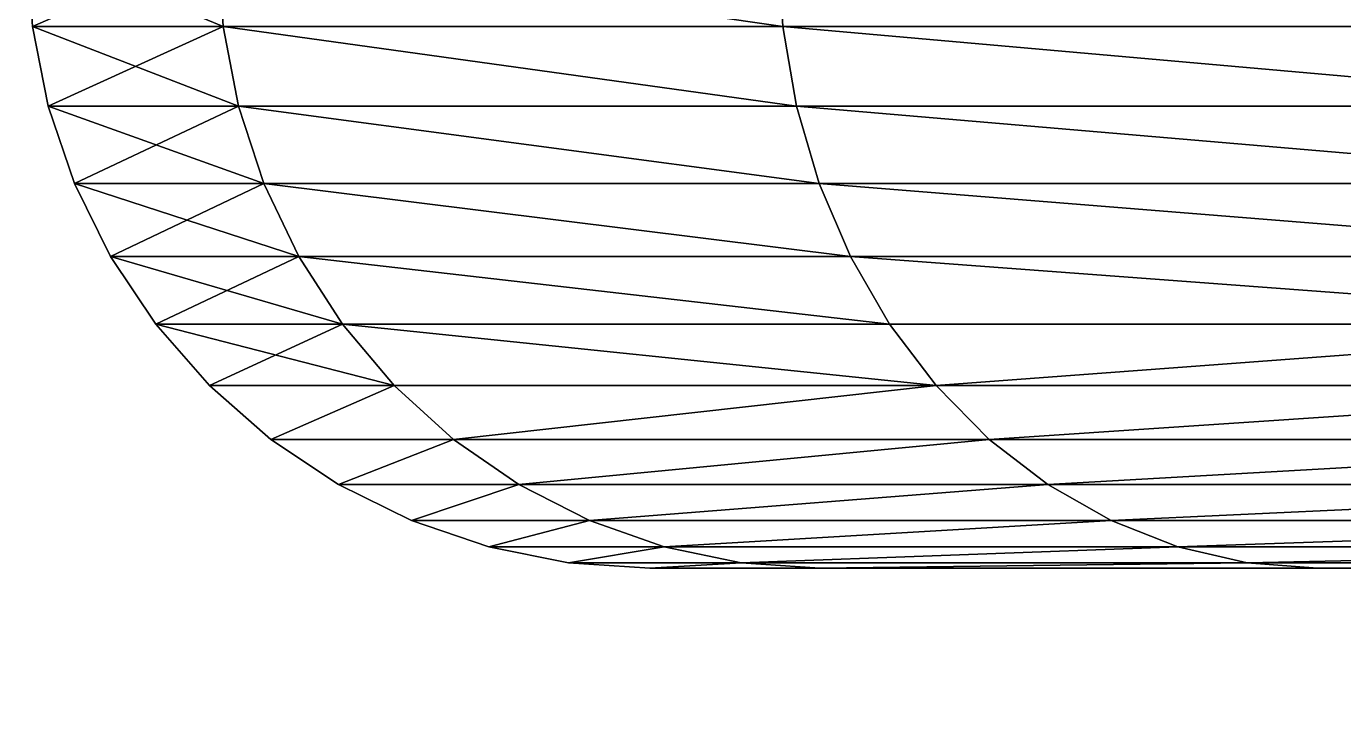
# Model space of a CAD drawing. Header units: millimetres. Extents: x 792 to 981, y 271 to 417.
# Drawn here: x 887.878 to 889.993, y 317.176 to 318.304 of the extents above; entities that cross this region are included whole.
import ezdxf

# ---------------------------------------------------------------- set-up
doc = ezdxf.new("R2010")
doc.units = ezdxf.units.MM

# ---------------------------------------------------------------- blocks, each defined once
blk = doc.blocks.new('Component')
mesh = blk.add_polyface()
corners = [(0, 20, 26.5), (41, 20, 6), (0, 20, 6), (41, 20, 26.5)]
mesh.append_faces([[corners[k] for k in face] for face in [(0, 1, 2), (1, 0, 3)]], dxfattribs={"vtx0": -1})
mesh = blk.add_polyface()
corners = [(41, 0, 26.5), (0, 0, 6), (41, 0, 6), (0, 0, 26.5)]
mesh.append_faces([[corners[k] for k in face] for face in [(0, 1, 2), (1, 0, 3)]], dxfattribs={"vtx0": -1})

msp = doc.modelspace()

# ---------------------------------------------------------------- linework, layer by layer
at = {"extrusion": (-3.06162e-16, -1, -1.83697e-16)}
for p, q in [((887.8795, 318.434, 56.5), (887.888, 318.3035, 56.5)), ((888.1944, 318.3035, 54.1728), (888.1861, 318.434, 54.1706)), ((888.1944, 318.3035, 58.8272), (888.1861, 318.434, 58.8294)), ((889.0926, 318.3035, 60.9957), (889.0852, 318.434, 61)), ((889.0926, 318.3035, 52.0043), (889.0852, 318.434, 52)), ((887.888, 318.3035, 56.5), (887.9135, 318.1752, 56.5)), ((887.888, 318.3035, 56.5), (888.1944, 318.3035, 54.1728)), ((888.1944, 318.3035, 58.8272), (887.888, 318.3035, 56.5)), ((888.219, 318.1752, 54.1794), (888.1944, 318.3035, 54.1728)), ((889.0926, 318.3035, 60.9957), (888.1944, 318.3035, 58.8272)), ((888.219, 318.1752, 58.8206), (888.1944, 318.3035, 58.8272)), ((888.1944, 318.3035, 54.1728), (889.0926, 318.3035, 52.0043)), ((889.0926, 318.3035, 52.0043), (890.5216, 318.3035, 50.1421)), ((890.5216, 318.3035, 62.8579), (889.0926, 318.3035, 60.9957)), ((889.1147, 318.1752, 60.983), (889.0926, 318.3035, 60.9957)), ((889.1147, 318.1752, 52.017), (889.0926, 318.3035, 52.0043)), ((887.9135, 318.1752, 56.5), (888.219, 318.1752, 54.1794)), ((888.219, 318.1752, 58.8206), (887.9135, 318.1752, 56.5)), ((887.9135, 318.1752, 56.5), (887.9556, 318.0514, 56.5)), ((888.219, 318.1752, 54.1794), (889.1147, 318.1752, 52.017)), ((889.1147, 318.1752, 60.983), (888.219, 318.1752, 58.8206)), ((888.2597, 318.0514, 58.8097), (888.219, 318.1752, 58.8206)), ((888.2597, 318.0514, 54.1903), (888.219, 318.1752, 54.1794)), ((889.1147, 318.1752, 52.017), (890.5396, 318.1752, 50.1601)), ((890.5396, 318.1752, 62.8399), (889.1147, 318.1752, 60.983)), ((889.1512, 318.0514, 60.9619), (889.1147, 318.1752, 60.983)), ((889.1512, 318.0514, 52.0381), (889.1147, 318.1752, 52.017)), ((887.9556, 318.0514, 56.5), (888.2597, 318.0514, 54.1903)), ((887.9556, 318.0514, 56.5), (888.0134, 317.934, 56.5)), ((888.2597, 318.0514, 58.8097), (887.9556, 318.0514, 56.5)), ((888.3155, 317.934, 54.2053), (888.2597, 318.0514, 54.1903)), ((888.2597, 318.0514, 54.1903), (889.1512, 318.0514, 52.0381)), ((889.1512, 318.0514, 60.9619), (888.2597, 318.0514, 58.8097)), ((888.3155, 317.934, 58.7947), (888.2597, 318.0514, 58.8097)), ((889.2013, 317.934, 52.067), (889.1512, 318.0514, 52.0381)), ((889.1512, 318.0514, 52.0381), (890.5693, 318.0514, 50.1899)), ((890.5693, 318.0514, 62.8101), (889.1512, 318.0514, 60.9619)), ((889.2013, 317.934, 60.933), (889.1512, 318.0514, 60.9619)), ((888.0134, 317.934, 56.5), (888.3155, 317.934, 54.2053)), ((888.3155, 317.934, 58.7947), (888.0134, 317.934, 56.5)), ((888.0134, 317.934, 56.5), (888.0861, 317.8253, 56.5)), ((888.3857, 317.8253, 54.2241), (888.3155, 317.934, 54.2053)), ((889.2013, 317.934, 60.933), (888.3155, 317.934, 58.7947)), ((888.3857, 317.8253, 58.7759), (888.3155, 317.934, 58.7947)), ((888.3155, 317.934, 54.2053), (889.2013, 317.934, 52.067)), ((889.2642, 317.8253, 52.1033), (889.2013, 317.934, 52.067)), ((890.6102, 317.934, 62.7692), (889.2013, 317.934, 60.933)), ((889.2642, 317.8253, 60.8967), (889.2013, 317.934, 60.933)), ((889.2013, 317.934, 52.067), (890.6102, 317.934, 50.2308)), ((888.0861, 317.8253, 56.5), (888.3857, 317.8253, 54.2241)), ((888.0861, 317.8253, 56.5), (888.1724, 317.7269, 56.5)), ((888.3857, 317.8253, 58.7759), (888.0861, 317.8253, 56.5)), ((888.3857, 317.8253, 54.2241), (889.2642, 317.8253, 52.1033)), ((888.469, 317.7269, 54.2464), (888.3857, 317.8253, 54.2241)), ((889.2642, 317.8253, 60.8967), (888.3857, 317.8253, 58.7759)), ((888.469, 317.7269, 58.7536), (888.3857, 317.8253, 58.7759)), ((889.2642, 317.8253, 52.1033), (890.6616, 317.8253, 50.2822)), ((890.6616, 317.8253, 62.7178), (889.2642, 317.8253, 60.8967)), ((889.3389, 317.7269, 60.8536), (889.2642, 317.8253, 60.8967)), ((889.3389, 317.7269, 52.1464), (889.2642, 317.8253, 52.1033)), ((888.1724, 317.7269, 56.5), (888.2707, 317.6407, 56.5)), ((888.1724, 317.7269, 56.5), (888.469, 317.7269, 54.2464)), ((888.469, 317.7269, 58.7536), (888.1724, 317.7269, 56.5)), ((888.564, 317.6407, 54.2719), (888.469, 317.7269, 54.2464)), ((888.469, 317.7269, 54.2464), (889.3389, 317.7269, 52.1464)), ((889.3389, 317.7269, 60.8536), (888.469, 317.7269, 58.7536)), ((888.564, 317.6407, 58.7281), (888.469, 317.7269, 58.7536)), ((889.4241, 317.6407, 52.1956), (889.3389, 317.7269, 52.1464)), ((889.3389, 317.7269, 52.1464), (890.7226, 317.7269, 50.3431)), ((890.7226, 317.7269, 62.6569), (889.3389, 317.7269, 60.8536)), ((889.4241, 317.6407, 60.8044), (889.3389, 317.7269, 60.8536)), ((888.2707, 317.6407, 56.5), (888.3795, 317.568, 56.5)), ((888.564, 317.6407, 58.7281), (888.2707, 317.6407, 56.5)), ((888.2707, 317.6407, 56.5), (888.564, 317.6407, 54.2719)), ((888.564, 317.6407, 54.2719), (889.4241, 317.6407, 52.1956)), ((888.6691, 317.568, 54.3), (888.564, 317.6407, 54.2719)), ((889.4241, 317.6407, 60.8044), (888.564, 317.6407, 58.7281)), ((888.6691, 317.568, 58.7), (888.564, 317.6407, 58.7281)), ((889.5182, 317.568, 52.25), (889.4241, 317.6407, 52.1956)), ((889.4241, 317.6407, 52.1956), (890.7922, 317.6407, 50.4127)), ((890.7922, 317.6407, 62.5873), (889.4241, 317.6407, 60.8044)), ((889.5182, 317.568, 60.75), (889.4241, 317.6407, 60.8044)), ((888.3795, 317.568, 56.5), (888.6691, 317.568, 54.3)), ((888.3795, 317.568, 56.5), (888.4968, 317.5102, 56.5)), ((888.6691, 317.568, 58.7), (888.3795, 317.568, 56.5)), ((889.5182, 317.568, 60.75), (888.6691, 317.568, 58.7)), ((888.7824, 317.5102, 58.6696), (888.6691, 317.568, 58.7)), ((888.7824, 317.5102, 54.3304), (888.6691, 317.568, 54.3)), ((888.6691, 317.568, 54.3), (889.5182, 317.568, 52.25)), ((889.6198, 317.5102, 52.3087), (889.5182, 317.568, 52.25)), ((889.5182, 317.568, 52.25), (890.8691, 317.568, 50.4896)), ((890.8691, 317.568, 62.5104), (889.5182, 317.568, 60.75)), ((889.6198, 317.5102, 60.6913), (889.5182, 317.568, 60.75)), ((888.4968, 317.5102, 56.5), (888.7824, 317.5102, 54.3304)), ((888.4968, 317.5102, 56.5), (888.6206, 317.4681, 56.5)), ((888.7824, 317.5102, 58.6696), (888.4968, 317.5102, 56.5)), ((888.7824, 317.5102, 54.3304), (889.6198, 317.5102, 52.3087)), ((888.9021, 317.4681, 54.3625), (888.7824, 317.5102, 54.3304)), ((889.6198, 317.5102, 60.6913), (888.7824, 317.5102, 58.6696)), ((888.9021, 317.4681, 58.6375), (888.7824, 317.5102, 58.6696)), ((889.6198, 317.5102, 52.3087), (890.952, 317.5102, 50.5725)), ((890.952, 317.5102, 62.4275), (889.6198, 317.5102, 60.6913)), ((889.7271, 317.4681, 60.6294), (889.6198, 317.5102, 60.6913)), ((889.7271, 317.4681, 52.3706), (889.6198, 317.5102, 52.3087)), ((888.6206, 317.4681, 56.5), (888.7489, 317.4426, 56.5)), ((888.6206, 317.4681, 56.5), (888.9021, 317.4681, 54.3625)), ((888.9021, 317.4681, 58.6375), (888.6206, 317.4681, 56.5)), ((888.9021, 317.4681, 54.3625), (889.7271, 317.4681, 52.3706)), ((889.026, 317.4426, 54.3957), (888.9021, 317.4681, 54.3625)), ((889.7271, 317.4681, 60.6294), (888.9021, 317.4681, 58.6375)), ((889.026, 317.4426, 58.6043), (888.9021, 317.4681, 58.6375)), ((889.7271, 317.4681, 52.3706), (891.0396, 317.4681, 50.6601)), ((889.8382, 317.4426, 52.4347), (889.7271, 317.4681, 52.3706)), ((891.0396, 317.4681, 62.3399), (889.7271, 317.4681, 60.6294)), ((889.8382, 317.4426, 60.5653), (889.7271, 317.4681, 60.6294)), ((888.7489, 317.4426, 56.5), (889.026, 317.4426, 54.3957)), ((888.7489, 317.4426, 56.5), (888.8795, 317.434, 56.5)), ((889.026, 317.4426, 58.6043), (888.7489, 317.4426, 56.5)), ((888.8795, 317.434, 56.5), (889.1521, 317.434, 54.4294)), ((889.1521, 317.434, 58.5706), (888.8795, 317.434, 56.5)), ((889.026, 317.4426, 54.3957), (889.8382, 317.4426, 52.4347)), ((889.1521, 317.434, 54.4294), (889.026, 317.4426, 54.3957)), ((889.8382, 317.4426, 60.5653), (889.026, 317.4426, 58.6043)), ((889.1521, 317.434, 58.5706), (889.026, 317.4426, 58.6043)), ((889.1521, 317.434, 54.4294), (889.9513, 317.434, 52.5)), ((889.9513, 317.434, 60.5), (889.1521, 317.434, 58.5706)), ((889.9513, 317.434, 52.5), (889.8382, 317.4426, 52.4347)), ((889.8382, 317.4426, 52.4347), (891.1303, 317.4426, 50.7508)), ((891.1303, 317.4426, 62.2492), (889.8382, 317.4426, 60.5653)), ((889.9513, 317.434, 60.5), (889.8382, 317.4426, 60.5653)), ((889.8881, 317.434, 56.5), (890.1263, 317.434, 54.6905)), ((890.1263, 317.434, 58.3095), (889.8881, 317.434, 56.5)), ((891.2226, 317.434, 62.1569), (889.9513, 317.434, 60.5)), ((889.9513, 317.434, 52.5), (891.2226, 317.434, 50.8431))]:
    msp.add_line(p, q, dxfattribs=at)

# ---------------------------------------------------------------- block references
at = {"extrusion": (0, 1, -1.83697e-16), "rotation": 180}
msp.add_blockref('Component', (-880.1732, 25, 300.634), dxfattribs=at)

# ---------------------------------------------------------------- meshes
at = {"color": 160, "true_color": 0x3232ff}
mesh = msp.add_polyface(dxfattribs=at)
corners = [(888.1861, 318.434, 54.1706), (887.888, 318.3035, 56.5), (887.8795, 318.434, 56.5), (888.1944, 318.3035, 54.1728)]
mesh.append_faces([[corners[k] for k in face] for face in [(0, 1, 2), (1, 0, 3)]], dxfattribs={"vtx0": -1, "color": 160})
mesh = msp.add_polyface(dxfattribs=at)
corners = [(887.8795, 318.434, 56.5), (888.1944, 318.3035, 58.8272), (888.1861, 318.434, 58.8294), (887.888, 318.3035, 56.5)]
mesh.append_faces([[corners[k] for k in face] for face in [(0, 1, 2), (1, 0, 3)]], dxfattribs={"vtx0": -1, "color": 160})
mesh = msp.add_polyface(dxfattribs=at)
corners = [(888.1861, 318.434, 54.1706), (889.0926, 318.3035, 52.0043), (888.1944, 318.3035, 54.1728), (889.0852, 318.434, 52)]
mesh.append_faces([[corners[k] for k in face] for face in [(0, 1, 2), (1, 0, 3)]], dxfattribs={"vtx0": -1, "color": 160})
mesh = msp.add_polyface(dxfattribs=at)
corners = [(888.1861, 318.434, 58.8294), (889.0926, 318.3035, 60.9957), (889.0852, 318.434, 61), (888.1944, 318.3035, 58.8272)]
mesh.append_faces([[corners[k] for k in face] for face in [(0, 1, 2), (1, 0, 3)]], dxfattribs={"vtx0": -1, "color": 160})
mesh = msp.add_polyface(dxfattribs=at)
corners = [(889.0852, 318.434, 52), (890.5216, 318.3035, 50.1421), (889.0926, 318.3035, 52.0043), (890.5155, 318.434, 50.136)]
mesh.append_faces([[corners[k] for k in face] for face in [(0, 1, 2), (1, 0, 3)]], dxfattribs={"vtx0": -1, "color": 160})
mesh = msp.add_polyface(dxfattribs=at)
corners = [(889.0852, 318.434, 61), (890.5216, 318.3035, 62.8579), (890.5155, 318.434, 62.864), (889.0926, 318.3035, 60.9957)]
mesh.append_faces([[corners[k] for k in face] for face in [(0, 1, 2), (1, 0, 3)]], dxfattribs={"vtx0": -1, "color": 160})
mesh = msp.add_polyface(dxfattribs=at)
corners = [(888.1944, 318.3035, 54.1728), (887.9135, 318.1752, 56.5), (887.888, 318.3035, 56.5), (888.219, 318.1752, 54.1794)]
mesh.append_faces([[corners[k] for k in face] for face in [(0, 1, 2), (1, 0, 3)]], dxfattribs={"vtx0": -1, "color": 160})
mesh = msp.add_polyface(dxfattribs=at)
corners = [(887.888, 318.3035, 56.5), (888.219, 318.1752, 58.8206), (888.1944, 318.3035, 58.8272), (887.9135, 318.1752, 56.5)]
mesh.append_faces([[corners[k] for k in face] for face in [(0, 1, 2), (1, 0, 3)]], dxfattribs={"vtx0": -1, "color": 160})
mesh = msp.add_polyface(dxfattribs=at)
corners = [(888.1944, 318.3035, 54.1728), (889.1147, 318.1752, 52.017), (888.219, 318.1752, 54.1794), (889.0926, 318.3035, 52.0043)]
mesh.append_faces([[corners[k] for k in face] for face in [(0, 1, 2), (1, 0, 3)]], dxfattribs={"vtx0": -1, "color": 160})
mesh = msp.add_polyface(dxfattribs=at)
corners = [(888.1944, 318.3035, 58.8272), (889.1147, 318.1752, 60.983), (889.0926, 318.3035, 60.9957), (888.219, 318.1752, 58.8206)]
mesh.append_faces([[corners[k] for k in face] for face in [(0, 1, 2), (1, 0, 3)]], dxfattribs={"vtx0": -1, "color": 160})
mesh = msp.add_polyface(dxfattribs=at)
corners = [(889.0926, 318.3035, 52.0043), (890.5396, 318.1752, 50.1601), (889.1147, 318.1752, 52.017), (890.5216, 318.3035, 50.1421)]
mesh.append_faces([[corners[k] for k in face] for face in [(0, 1, 2), (1, 0, 3)]], dxfattribs={"vtx0": -1, "color": 160})
mesh = msp.add_polyface(dxfattribs=at)
corners = [(889.0926, 318.3035, 60.9957), (890.5396, 318.1752, 62.8399), (890.5216, 318.3035, 62.8579), (889.1147, 318.1752, 60.983)]
mesh.append_faces([[corners[k] for k in face] for face in [(0, 1, 2), (1, 0, 3)]], dxfattribs={"vtx0": -1, "color": 160})
mesh = msp.add_polyface(dxfattribs=at)
corners = [(888.219, 318.1752, 54.1794), (887.9556, 318.0514, 56.5), (887.9135, 318.1752, 56.5), (888.2597, 318.0514, 54.1903)]
mesh.append_faces([[corners[k] for k in face] for face in [(0, 1, 2), (1, 0, 3)]], dxfattribs={"vtx0": -1, "color": 160})
mesh = msp.add_polyface(dxfattribs=at)
corners = [(887.9135, 318.1752, 56.5), (888.2597, 318.0514, 58.8097), (888.219, 318.1752, 58.8206), (887.9556, 318.0514, 56.5)]
mesh.append_faces([[corners[k] for k in face] for face in [(0, 1, 2), (1, 0, 3)]], dxfattribs={"vtx0": -1, "color": 160})
mesh = msp.add_polyface(dxfattribs=at)
corners = [(888.219, 318.1752, 54.1794), (889.1512, 318.0514, 52.0381), (888.2597, 318.0514, 54.1903), (889.1147, 318.1752, 52.017)]
mesh.append_faces([[corners[k] for k in face] for face in [(0, 1, 2), (1, 0, 3)]], dxfattribs={"vtx0": -1, "color": 160})
mesh = msp.add_polyface(dxfattribs=at)
corners = [(888.219, 318.1752, 58.8206), (889.1512, 318.0514, 60.9619), (889.1147, 318.1752, 60.983), (888.2597, 318.0514, 58.8097)]
mesh.append_faces([[corners[k] for k in face] for face in [(0, 1, 2), (1, 0, 3)]], dxfattribs={"vtx0": -1, "color": 160})
mesh = msp.add_polyface(dxfattribs=at)
corners = [(889.1147, 318.1752, 52.017), (890.5693, 318.0514, 50.1899), (889.1512, 318.0514, 52.0381), (890.5396, 318.1752, 50.1601)]
mesh.append_faces([[corners[k] for k in face] for face in [(0, 1, 2), (1, 0, 3)]], dxfattribs={"vtx0": -1, "color": 160})
mesh = msp.add_polyface(dxfattribs=at)
corners = [(889.1147, 318.1752, 60.983), (890.5693, 318.0514, 62.8101), (890.5396, 318.1752, 62.8399), (889.1512, 318.0514, 60.9619)]
mesh.append_faces([[corners[k] for k in face] for face in [(0, 1, 2), (1, 0, 3)]], dxfattribs={"vtx0": -1, "color": 160})
mesh = msp.add_polyface(dxfattribs=at)
corners = [(888.2597, 318.0514, 54.1903), (888.0134, 317.934, 56.5), (887.9556, 318.0514, 56.5), (888.3155, 317.934, 54.2053)]
mesh.append_faces([[corners[k] for k in face] for face in [(0, 1, 2), (1, 0, 3)]], dxfattribs={"vtx0": -1, "color": 160})
mesh = msp.add_polyface(dxfattribs=at)
corners = [(887.9556, 318.0514, 56.5), (888.3155, 317.934, 58.7947), (888.2597, 318.0514, 58.8097), (888.0134, 317.934, 56.5)]
mesh.append_faces([[corners[k] for k in face] for face in [(0, 1, 2), (1, 0, 3)]], dxfattribs={"vtx0": -1, "color": 160})
mesh = msp.add_polyface(dxfattribs=at)
corners = [(888.2597, 318.0514, 54.1903), (889.2013, 317.934, 52.067), (888.3155, 317.934, 54.2053), (889.1512, 318.0514, 52.0381)]
mesh.append_faces([[corners[k] for k in face] for face in [(0, 1, 2), (1, 0, 3)]], dxfattribs={"vtx0": -1, "color": 160})
mesh = msp.add_polyface(dxfattribs=at)
corners = [(888.2597, 318.0514, 58.8097), (889.2013, 317.934, 60.933), (889.1512, 318.0514, 60.9619), (888.3155, 317.934, 58.7947)]
mesh.append_faces([[corners[k] for k in face] for face in [(0, 1, 2), (1, 0, 3)]], dxfattribs={"vtx0": -1, "color": 160})
mesh = msp.add_polyface(dxfattribs=at)
corners = [(889.1512, 318.0514, 52.0381), (890.6102, 317.934, 50.2308), (889.2013, 317.934, 52.067), (890.5693, 318.0514, 50.1899)]
mesh.append_faces([[corners[k] for k in face] for face in [(0, 1, 2), (1, 0, 3)]], dxfattribs={"vtx0": -1, "color": 160})
mesh = msp.add_polyface(dxfattribs=at)
corners = [(889.1512, 318.0514, 60.9619), (890.6102, 317.934, 62.7692), (890.5693, 318.0514, 62.8101), (889.2013, 317.934, 60.933)]
mesh.append_faces([[corners[k] for k in face] for face in [(0, 1, 2), (1, 0, 3)]], dxfattribs={"vtx0": -1, "color": 160})
mesh = msp.add_polyface(dxfattribs=at)
corners = [(888.3155, 317.934, 54.2053), (888.0861, 317.8253, 56.5), (888.0134, 317.934, 56.5), (888.3857, 317.8253, 54.2241)]
mesh.append_faces([[corners[k] for k in face] for face in [(0, 1, 2), (1, 0, 3)]], dxfattribs={"vtx0": -1, "color": 160})
mesh = msp.add_polyface(dxfattribs=at)
corners = [(888.0134, 317.934, 56.5), (888.3857, 317.8253, 58.7759), (888.3155, 317.934, 58.7947), (888.0861, 317.8253, 56.5)]
mesh.append_faces([[corners[k] for k in face] for face in [(0, 1, 2), (1, 0, 3)]], dxfattribs={"vtx0": -1, "color": 160})
mesh = msp.add_polyface(dxfattribs=at)
corners = [(888.3155, 317.934, 54.2053), (889.2642, 317.8253, 52.1033), (888.3857, 317.8253, 54.2241), (889.2013, 317.934, 52.067)]
mesh.append_faces([[corners[k] for k in face] for face in [(0, 1, 2), (1, 0, 3)]], dxfattribs={"vtx0": -1, "color": 160})
mesh = msp.add_polyface(dxfattribs=at)
corners = [(888.3155, 317.934, 58.7947), (889.2642, 317.8253, 60.8967), (889.2013, 317.934, 60.933), (888.3857, 317.8253, 58.7759)]
mesh.append_faces([[corners[k] for k in face] for face in [(0, 1, 2), (1, 0, 3)]], dxfattribs={"vtx0": -1, "color": 160})
mesh = msp.add_polyface(dxfattribs=at)
corners = [(889.2013, 317.934, 52.067), (890.6616, 317.8253, 50.2822), (889.2642, 317.8253, 52.1033), (890.6102, 317.934, 50.2308)]
mesh.append_faces([[corners[k] for k in face] for face in [(0, 1, 2), (1, 0, 3)]], dxfattribs={"vtx0": -1, "color": 160})
mesh = msp.add_polyface(dxfattribs=at)
corners = [(889.2013, 317.934, 60.933), (890.6616, 317.8253, 62.7178), (890.6102, 317.934, 62.7692), (889.2642, 317.8253, 60.8967)]
mesh.append_faces([[corners[k] for k in face] for face in [(0, 1, 2), (1, 0, 3)]], dxfattribs={"vtx0": -1, "color": 160})
mesh = msp.add_polyface(dxfattribs=at)
corners = [(888.3857, 317.8253, 54.2241), (888.1724, 317.7269, 56.5), (888.0861, 317.8253, 56.5), (888.469, 317.7269, 54.2464)]
mesh.append_faces([[corners[k] for k in face] for face in [(0, 1, 2), (1, 0, 3)]], dxfattribs={"vtx0": -1, "color": 160})
mesh = msp.add_polyface(dxfattribs=at)
corners = [(888.0861, 317.8253, 56.5), (888.469, 317.7269, 58.7536), (888.3857, 317.8253, 58.7759), (888.1724, 317.7269, 56.5)]
mesh.append_faces([[corners[k] for k in face] for face in [(0, 1, 2), (1, 0, 3)]], dxfattribs={"vtx0": -1, "color": 160})
mesh = msp.add_polyface(dxfattribs=at)
corners = [(888.3857, 317.8253, 54.2241), (889.3389, 317.7269, 52.1464), (888.469, 317.7269, 54.2464), (889.2642, 317.8253, 52.1033)]
mesh.append_faces([[corners[k] for k in face] for face in [(0, 1, 2), (1, 0, 3)]], dxfattribs={"vtx0": -1, "color": 160})
mesh = msp.add_polyface(dxfattribs=at)
corners = [(888.3857, 317.8253, 58.7759), (889.3389, 317.7269, 60.8536), (889.2642, 317.8253, 60.8967), (888.469, 317.7269, 58.7536)]
mesh.append_faces([[corners[k] for k in face] for face in [(0, 1, 2), (1, 0, 3)]], dxfattribs={"vtx0": -1, "color": 160})
mesh = msp.add_polyface(dxfattribs=at)
corners = [(889.3389, 317.7269, 52.1464), (890.6616, 317.8253, 50.2822), (890.7226, 317.7269, 50.3431), (889.2642, 317.8253, 52.1033)]
mesh.append_faces([[corners[k] for k in face] for face in [(0, 1, 2), (1, 0, 3)]], dxfattribs={"vtx0": -1, "color": 160})
mesh = msp.add_polyface(dxfattribs=at)
corners = [(890.6616, 317.8253, 62.7178), (889.3389, 317.7269, 60.8536), (890.7226, 317.7269, 62.6569), (889.2642, 317.8253, 60.8967)]
mesh.append_faces([[corners[k] for k in face] for face in [(0, 1, 2), (1, 0, 3)]], dxfattribs={"vtx0": -1, "color": 160})
mesh = msp.add_polyface(dxfattribs=at)
corners = [(888.2707, 317.6407, 56.5), (888.469, 317.7269, 54.2464), (888.564, 317.6407, 54.2719), (888.1724, 317.7269, 56.5)]
mesh.append_faces([[corners[k] for k in face] for face in [(0, 1, 2), (1, 0, 3)]], dxfattribs={"vtx0": -1, "color": 160})
mesh = msp.add_polyface(dxfattribs=at)
corners = [(888.469, 317.7269, 58.7536), (888.2707, 317.6407, 56.5), (888.564, 317.6407, 58.7281), (888.1724, 317.7269, 56.5)]
mesh.append_faces([[corners[k] for k in face] for face in [(0, 1, 2), (1, 0, 3)]], dxfattribs={"vtx0": -1, "color": 160})
mesh = msp.add_polyface(dxfattribs=at)
corners = [(888.564, 317.6407, 54.2719), (889.3389, 317.7269, 52.1464), (889.4241, 317.6407, 52.1956), (888.469, 317.7269, 54.2464)]
mesh.append_faces([[corners[k] for k in face] for face in [(0, 1, 2), (1, 0, 3)]], dxfattribs={"vtx0": -1, "color": 160})
mesh = msp.add_polyface(dxfattribs=at)
corners = [(889.3389, 317.7269, 60.8536), (888.564, 317.6407, 58.7281), (889.4241, 317.6407, 60.8044), (888.469, 317.7269, 58.7536)]
mesh.append_faces([[corners[k] for k in face] for face in [(0, 1, 2), (1, 0, 3)]], dxfattribs={"vtx0": -1, "color": 160})
mesh = msp.add_polyface(dxfattribs=at)
corners = [(889.4241, 317.6407, 52.1956), (890.7226, 317.7269, 50.3431), (890.7922, 317.6407, 50.4127), (889.3389, 317.7269, 52.1464)]
mesh.append_faces([[corners[k] for k in face] for face in [(0, 1, 2), (1, 0, 3)]], dxfattribs={"vtx0": -1, "color": 160})
mesh = msp.add_polyface(dxfattribs=at)
corners = [(890.7226, 317.7269, 62.6569), (889.4241, 317.6407, 60.8044), (890.7922, 317.6407, 62.5873), (889.3389, 317.7269, 60.8536)]
mesh.append_faces([[corners[k] for k in face] for face in [(0, 1, 2), (1, 0, 3)]], dxfattribs={"vtx0": -1, "color": 160})
mesh = msp.add_polyface(dxfattribs=at)
corners = [(888.3795, 317.568, 56.5), (888.564, 317.6407, 54.2719), (888.6691, 317.568, 54.3), (888.2707, 317.6407, 56.5)]
mesh.append_faces([[corners[k] for k in face] for face in [(0, 1, 2), (1, 0, 3)]], dxfattribs={"vtx0": -1, "color": 160})
mesh = msp.add_polyface(dxfattribs=at)
corners = [(888.564, 317.6407, 58.7281), (888.3795, 317.568, 56.5), (888.6691, 317.568, 58.7), (888.2707, 317.6407, 56.5)]
mesh.append_faces([[corners[k] for k in face] for face in [(0, 1, 2), (1, 0, 3)]], dxfattribs={"vtx0": -1, "color": 160})
mesh = msp.add_polyface(dxfattribs=at)
corners = [(888.6691, 317.568, 54.3), (889.4241, 317.6407, 52.1956), (889.5182, 317.568, 52.25), (888.564, 317.6407, 54.2719)]
mesh.append_faces([[corners[k] for k in face] for face in [(0, 1, 2), (1, 0, 3)]], dxfattribs={"vtx0": -1, "color": 160})
mesh = msp.add_polyface(dxfattribs=at)
corners = [(889.4241, 317.6407, 60.8044), (888.6691, 317.568, 58.7), (889.5182, 317.568, 60.75), (888.564, 317.6407, 58.7281)]
mesh.append_faces([[corners[k] for k in face] for face in [(0, 1, 2), (1, 0, 3)]], dxfattribs={"vtx0": -1, "color": 160})
mesh = msp.add_polyface(dxfattribs=at)
corners = [(889.5182, 317.568, 52.25), (890.7922, 317.6407, 50.4127), (890.8691, 317.568, 50.4896), (889.4241, 317.6407, 52.1956)]
mesh.append_faces([[corners[k] for k in face] for face in [(0, 1, 2), (1, 0, 3)]], dxfattribs={"vtx0": -1, "color": 160})
mesh = msp.add_polyface(dxfattribs=at)
corners = [(890.7922, 317.6407, 62.5873), (889.5182, 317.568, 60.75), (890.8691, 317.568, 62.5104), (889.4241, 317.6407, 60.8044)]
mesh.append_faces([[corners[k] for k in face] for face in [(0, 1, 2), (1, 0, 3)]], dxfattribs={"vtx0": -1, "color": 160})
mesh = msp.add_polyface(dxfattribs=at)
corners = [(888.4968, 317.5102, 56.5), (888.6691, 317.568, 54.3), (888.7824, 317.5102, 54.3304), (888.3795, 317.568, 56.5)]
mesh.append_faces([[corners[k] for k in face] for face in [(0, 1, 2), (1, 0, 3)]], dxfattribs={"vtx0": -1, "color": 160})
mesh = msp.add_polyface(dxfattribs=at)
corners = [(888.6691, 317.568, 58.7), (888.4968, 317.5102, 56.5), (888.7824, 317.5102, 58.6696), (888.3795, 317.568, 56.5)]
mesh.append_faces([[corners[k] for k in face] for face in [(0, 1, 2), (1, 0, 3)]], dxfattribs={"vtx0": -1, "color": 160})
mesh = msp.add_polyface(dxfattribs=at)
corners = [(888.7824, 317.5102, 54.3304), (889.5182, 317.568, 52.25), (889.6198, 317.5102, 52.3087), (888.6691, 317.568, 54.3)]
mesh.append_faces([[corners[k] for k in face] for face in [(0, 1, 2), (1, 0, 3)]], dxfattribs={"vtx0": -1, "color": 160})
mesh = msp.add_polyface(dxfattribs=at)
corners = [(889.5182, 317.568, 60.75), (888.7824, 317.5102, 58.6696), (889.6198, 317.5102, 60.6913), (888.6691, 317.568, 58.7)]
mesh.append_faces([[corners[k] for k in face] for face in [(0, 1, 2), (1, 0, 3)]], dxfattribs={"vtx0": -1, "color": 160})
mesh = msp.add_polyface(dxfattribs=at)
corners = [(889.6198, 317.5102, 52.3087), (890.8691, 317.568, 50.4896), (890.952, 317.5102, 50.5725), (889.5182, 317.568, 52.25)]
mesh.append_faces([[corners[k] for k in face] for face in [(0, 1, 2), (1, 0, 3)]], dxfattribs={"vtx0": -1, "color": 160})
mesh = msp.add_polyface(dxfattribs=at)
corners = [(890.8691, 317.568, 62.5104), (889.6198, 317.5102, 60.6913), (890.952, 317.5102, 62.4275), (889.5182, 317.568, 60.75)]
mesh.append_faces([[corners[k] for k in face] for face in [(0, 1, 2), (1, 0, 3)]], dxfattribs={"vtx0": -1, "color": 160})
mesh = msp.add_polyface(dxfattribs=at)
corners = [(888.6206, 317.4681, 56.5), (888.7824, 317.5102, 54.3304), (888.9021, 317.4681, 54.3625), (888.4968, 317.5102, 56.5)]
mesh.append_faces([[corners[k] for k in face] for face in [(0, 1, 2), (1, 0, 3)]], dxfattribs={"vtx0": -1, "color": 160})
mesh = msp.add_polyface(dxfattribs=at)
corners = [(888.7824, 317.5102, 58.6696), (888.6206, 317.4681, 56.5), (888.9021, 317.4681, 58.6375), (888.4968, 317.5102, 56.5)]
mesh.append_faces([[corners[k] for k in face] for face in [(0, 1, 2), (1, 0, 3)]], dxfattribs={"vtx0": -1, "color": 160})
mesh = msp.add_polyface(dxfattribs=at)
corners = [(888.9021, 317.4681, 54.3625), (889.6198, 317.5102, 52.3087), (889.7271, 317.4681, 52.3706), (888.7824, 317.5102, 54.3304)]
mesh.append_faces([[corners[k] for k in face] for face in [(0, 1, 2), (1, 0, 3)]], dxfattribs={"vtx0": -1, "color": 160})
mesh = msp.add_polyface(dxfattribs=at)
corners = [(889.6198, 317.5102, 60.6913), (888.9021, 317.4681, 58.6375), (889.7271, 317.4681, 60.6294), (888.7824, 317.5102, 58.6696)]
mesh.append_faces([[corners[k] for k in face] for face in [(0, 1, 2), (1, 0, 3)]], dxfattribs={"vtx0": -1, "color": 160})
mesh = msp.add_polyface(dxfattribs=at)
corners = [(889.7271, 317.4681, 52.3706), (890.952, 317.5102, 50.5725), (891.0396, 317.4681, 50.6601), (889.6198, 317.5102, 52.3087)]
mesh.append_faces([[corners[k] for k in face] for face in [(0, 1, 2), (1, 0, 3)]], dxfattribs={"vtx0": -1, "color": 160})
mesh = msp.add_polyface(dxfattribs=at)
corners = [(890.952, 317.5102, 62.4275), (889.7271, 317.4681, 60.6294), (891.0396, 317.4681, 62.3399), (889.6198, 317.5102, 60.6913)]
mesh.append_faces([[corners[k] for k in face] for face in [(0, 1, 2), (1, 0, 3)]], dxfattribs={"vtx0": -1, "color": 160})
mesh = msp.add_polyface(dxfattribs=at)
corners = [(888.7489, 317.4426, 56.5), (888.9021, 317.4681, 54.3625), (889.026, 317.4426, 54.3957), (888.6206, 317.4681, 56.5)]
mesh.append_faces([[corners[k] for k in face] for face in [(0, 1, 2), (1, 0, 3)]], dxfattribs={"vtx0": -1, "color": 160})
mesh = msp.add_polyface(dxfattribs=at)
corners = [(888.9021, 317.4681, 58.6375), (888.7489, 317.4426, 56.5), (889.026, 317.4426, 58.6043), (888.6206, 317.4681, 56.5)]
mesh.append_faces([[corners[k] for k in face] for face in [(0, 1, 2), (1, 0, 3)]], dxfattribs={"vtx0": -1, "color": 160})
mesh = msp.add_polyface(dxfattribs=at)
corners = [(889.026, 317.4426, 54.3957), (889.7271, 317.4681, 52.3706), (889.8382, 317.4426, 52.4347), (888.9021, 317.4681, 54.3625)]
mesh.append_faces([[corners[k] for k in face] for face in [(0, 1, 2), (1, 0, 3)]], dxfattribs={"vtx0": -1, "color": 160})
mesh = msp.add_polyface(dxfattribs=at)
corners = [(889.7271, 317.4681, 60.6294), (889.026, 317.4426, 58.6043), (889.8382, 317.4426, 60.5653), (888.9021, 317.4681, 58.6375)]
mesh.append_faces([[corners[k] for k in face] for face in [(0, 1, 2), (1, 0, 3)]], dxfattribs={"vtx0": -1, "color": 160})
mesh = msp.add_polyface(dxfattribs=at)
corners = [(889.8382, 317.4426, 52.4347), (891.0396, 317.4681, 50.6601), (891.1303, 317.4426, 50.7508), (889.7271, 317.4681, 52.3706)]
mesh.append_faces([[corners[k] for k in face] for face in [(0, 1, 2), (1, 0, 3)]], dxfattribs={"vtx0": -1, "color": 160})
mesh = msp.add_polyface(dxfattribs=at)
corners = [(891.0396, 317.4681, 62.3399), (889.8382, 317.4426, 60.5653), (891.1303, 317.4426, 62.2492), (889.7271, 317.4681, 60.6294)]
mesh.append_faces([[corners[k] for k in face] for face in [(0, 1, 2), (1, 0, 3)]], dxfattribs={"vtx0": -1, "color": 160})
mesh = msp.add_polyface(dxfattribs=at)
corners = [(888.8795, 317.434, 56.5), (889.026, 317.4426, 54.3957), (889.1521, 317.434, 54.4294), (888.7489, 317.4426, 56.5)]
mesh.append_faces([[corners[k] for k in face] for face in [(0, 1, 2), (1, 0, 3)]], dxfattribs={"vtx0": -1, "color": 160})
mesh = msp.add_polyface(dxfattribs=at)
corners = [(889.026, 317.4426, 58.6043), (888.8795, 317.434, 56.5), (889.1521, 317.434, 58.5706), (888.7489, 317.4426, 56.5)]
mesh.append_faces([[corners[k] for k in face] for face in [(0, 1, 2), (1, 0, 3)]], dxfattribs={"vtx0": -1, "color": 160})
mesh = msp.add_polyface(dxfattribs=at)
corners = [(904.6069, 317.434, 58.5706), (904.6069, 317.434, 54.4294), (904.8795, 317.434, 56.5), (903.8077, 317.434, 60.5), (903.8708, 317.434, 56.5), (903.6326, 317.434, 58.3095), (902.5363, 317.434, 62.1569), (902.9342, 317.434, 59.9957), (901.8231, 317.434, 61.4436), (900.8795, 317.434, 63.4282), (900.3752, 317.434, 62.5547), (898.95, 317.434, 64.2274), (898.689, 317.434, 63.2531), (896.8795, 317.434, 64.5), (896.8795, 317.434, 63.4914), (894.8089, 317.434, 64.2274), (895.07, 317.434, 63.2531), (893.3838, 317.434, 62.5547), (892.8795, 317.434, 63.4282), (891.9358, 317.434, 61.4436), (891.2226, 317.434, 62.1569), (890.8248, 317.434, 59.9957), (889.9513, 317.434, 60.5), (890.1263, 317.434, 58.3095), (889.8881, 317.434, 56.5), (889.1521, 317.434, 58.5706), (903.8077, 317.434, 52.5), (903.6326, 317.434, 54.6905), (902.5363, 317.434, 50.8431), (902.9342, 317.434, 53.0043), (901.8231, 317.434, 51.5564), (900.8795, 317.434, 49.5718), (900.3752, 317.434, 50.4453), (898.95, 317.434, 48.7726), (898.689, 317.434, 49.7469), (896.8795, 317.434, 48.5), (896.8795, 317.434, 49.5086), (895.07, 317.434, 49.7469), (894.8089, 317.434, 48.7726), (893.3838, 317.434, 50.4453), (892.8795, 317.434, 49.5718), (891.9358, 317.434, 51.5564), (891.2226, 317.434, 50.8431), (890.8248, 317.434, 53.0043), (889.9513, 317.434, 52.5), (890.1263, 317.434, 54.6905), (889.1521, 317.434, 54.4294), (888.8795, 317.434, 56.5)]
mesh.append_faces([[corners[k] for k in face] for face in [(0, 1, 2), (46, 25, 47)]], dxfattribs={"vtx0": -1, "color": 160})
mesh.append_faces([[corners[k] for k in face] for face in [(4, 3, 5), (5, 6, 7), (7, 6, 8), (8, 9, 10), (10, 11, 12), (12, 13, 14), (14, 15, 16), (16, 15, 17), (17, 18, 19), (19, 20, 21), (21, 22, 23), (23, 22, 24), (26, 27, 28), (28, 30, 31), (31, 32, 33), (33, 34, 35), (35, 37, 38), (38, 39, 40), (40, 41, 42), (42, 43, 44), (44, 24, 46)]], dxfattribs={"vtx0": -1, "vtx1": -1, "color": 160})
mesh.append_faces([[corners[k] for k in face] for face in [(1, 3, 4), (46, 24, 25)]], dxfattribs={"vtx0": -1, "vtx1": -1, "vtx2": -1, "color": 160})
mesh.append_faces([[corners[k] for k in face] for face in [(1, 0, 3), (5, 3, 6), (8, 6, 9), (10, 9, 11), (12, 11, 13), (14, 13, 15), (17, 15, 18), (19, 18, 20), (21, 20, 22), (24, 22, 25), (4, 26, 1), (26, 4, 27), (28, 27, 29), (28, 29, 30), (31, 30, 32), (33, 32, 34), (35, 34, 36), (35, 36, 37), (38, 37, 39), (40, 39, 41), (42, 41, 43), (44, 43, 45), (44, 45, 24)]], dxfattribs={"vtx0": -1, "vtx2": -1, "color": 160})
mesh = msp.add_polyface(dxfattribs=at)
corners = [(889.1521, 317.434, 54.4294), (889.8382, 317.4426, 52.4347), (889.9513, 317.434, 52.5), (889.026, 317.4426, 54.3957)]
mesh.append_faces([[corners[k] for k in face] for face in [(0, 1, 2), (1, 0, 3)]], dxfattribs={"vtx0": -1, "color": 160})
mesh = msp.add_polyface(dxfattribs=at)
corners = [(889.8382, 317.4426, 60.5653), (889.1521, 317.434, 58.5706), (889.9513, 317.434, 60.5), (889.026, 317.4426, 58.6043)]
mesh.append_faces([[corners[k] for k in face] for face in [(0, 1, 2), (1, 0, 3)]], dxfattribs={"vtx0": -1, "color": 160})
mesh = msp.add_polyface(dxfattribs=at)
corners = [(889.9513, 317.434, 52.5), (891.1303, 317.4426, 50.7508), (891.2226, 317.434, 50.8431), (889.8382, 317.4426, 52.4347)]
mesh.append_faces([[corners[k] for k in face] for face in [(0, 1, 2), (1, 0, 3)]], dxfattribs={"vtx0": -1, "color": 160})
mesh = msp.add_polyface(dxfattribs=at)
corners = [(891.1303, 317.4426, 62.2492), (889.9513, 317.434, 60.5), (891.2226, 317.434, 62.1569), (889.8382, 317.4426, 60.5653)]
mesh.append_faces([[corners[k] for k in face] for face in [(0, 1, 2), (1, 0, 3)]], dxfattribs={"vtx0": -1, "color": 160})
mesh = msp.add_polyface()
corners = [(903.6326, 317.434, 58.3095), (903.6326, 317.434, 54.6905), (903.8708, 317.434, 56.5), (902.9342, 317.434, 59.9957), (902.9342, 317.434, 53.0043), (901.8231, 317.434, 61.4436), (901.8231, 317.434, 51.5564), (901.3493, 317.434, 56.5), (901.197, 317.434, 57.6569), (900.3752, 317.434, 62.5547), (900.7504, 317.434, 58.7349), (900.0401, 317.434, 59.6606), (898.689, 317.434, 63.2531), (899.1144, 317.434, 60.371), (898.0363, 317.434, 60.8175), (896.8795, 317.434, 63.4914), (896.8795, 317.434, 60.9698), (895.07, 317.434, 63.2531), (895.7226, 317.434, 60.8175), (894.6446, 317.434, 60.371), (893.3838, 317.434, 62.5547), (893.7188, 317.434, 59.6606), (893.0085, 317.434, 58.7349), (891.9358, 317.434, 61.4436), (892.562, 317.434, 57.6569), (892.4097, 317.434, 56.5), (901.197, 317.434, 55.3431), (900.3752, 317.434, 50.4453), (900.7504, 317.434, 54.2651), (900.0401, 317.434, 53.3394), (898.689, 317.434, 49.7469), (899.1144, 317.434, 52.629), (898.0363, 317.434, 52.1825), (896.8795, 317.434, 49.5086), (896.8795, 317.434, 52.0302), (895.7226, 317.434, 52.1825), (895.07, 317.434, 49.7469), (894.6446, 317.434, 52.629), (893.3838, 317.434, 50.4453), (893.7188, 317.434, 53.3394), (893.0085, 317.434, 54.2651), (891.9358, 317.434, 51.5564), (892.562, 317.434, 55.3431), (890.8248, 317.434, 59.9957), (890.8248, 317.434, 53.0043), (890.1263, 317.434, 58.3095), (890.1263, 317.434, 54.6905), (889.8881, 317.434, 56.5)]
mesh.append_faces([[corners[k] for k in face] for face in [(0, 1, 2), (46, 45, 47)]], dxfattribs={"vtx0": -1})
mesh.append_faces([[corners[k] for k in face] for face in [(1, 3, 4), (4, 5, 6), (7, 5, 8), (8, 9, 10), (10, 9, 11), (11, 12, 13), (13, 12, 14), (14, 15, 16), (16, 17, 18), (18, 17, 19), (19, 20, 21), (21, 20, 22), (22, 23, 24), (24, 23, 25), (6, 26, 27), (26, 6, 7), (27, 29, 30), (30, 32, 33), (33, 35, 36), (36, 37, 38), (38, 40, 41), (41, 43, 44), (44, 45, 46)]], dxfattribs={"vtx0": -1, "vtx1": -1})
mesh.append_faces([[corners[k] for k in face] for face in [(6, 5, 7), (41, 25, 23)]], dxfattribs={"vtx0": -1, "vtx1": -1, "vtx2": -1})
mesh.append_faces([[corners[k] for k in face] for face in [(1, 0, 3), (4, 3, 5), (8, 5, 9), (11, 9, 12), (14, 12, 15), (16, 15, 17), (19, 17, 20), (22, 20, 23), (27, 26, 28), (27, 28, 29), (30, 29, 31), (30, 31, 32), (33, 32, 34), (33, 34, 35), (36, 35, 37), (38, 37, 39), (38, 39, 40), (41, 40, 42), (41, 42, 25), (41, 23, 43), (44, 43, 45)]], dxfattribs={"vtx0": -1, "vtx2": -1})

doc.saveas('drawing.dxf')
